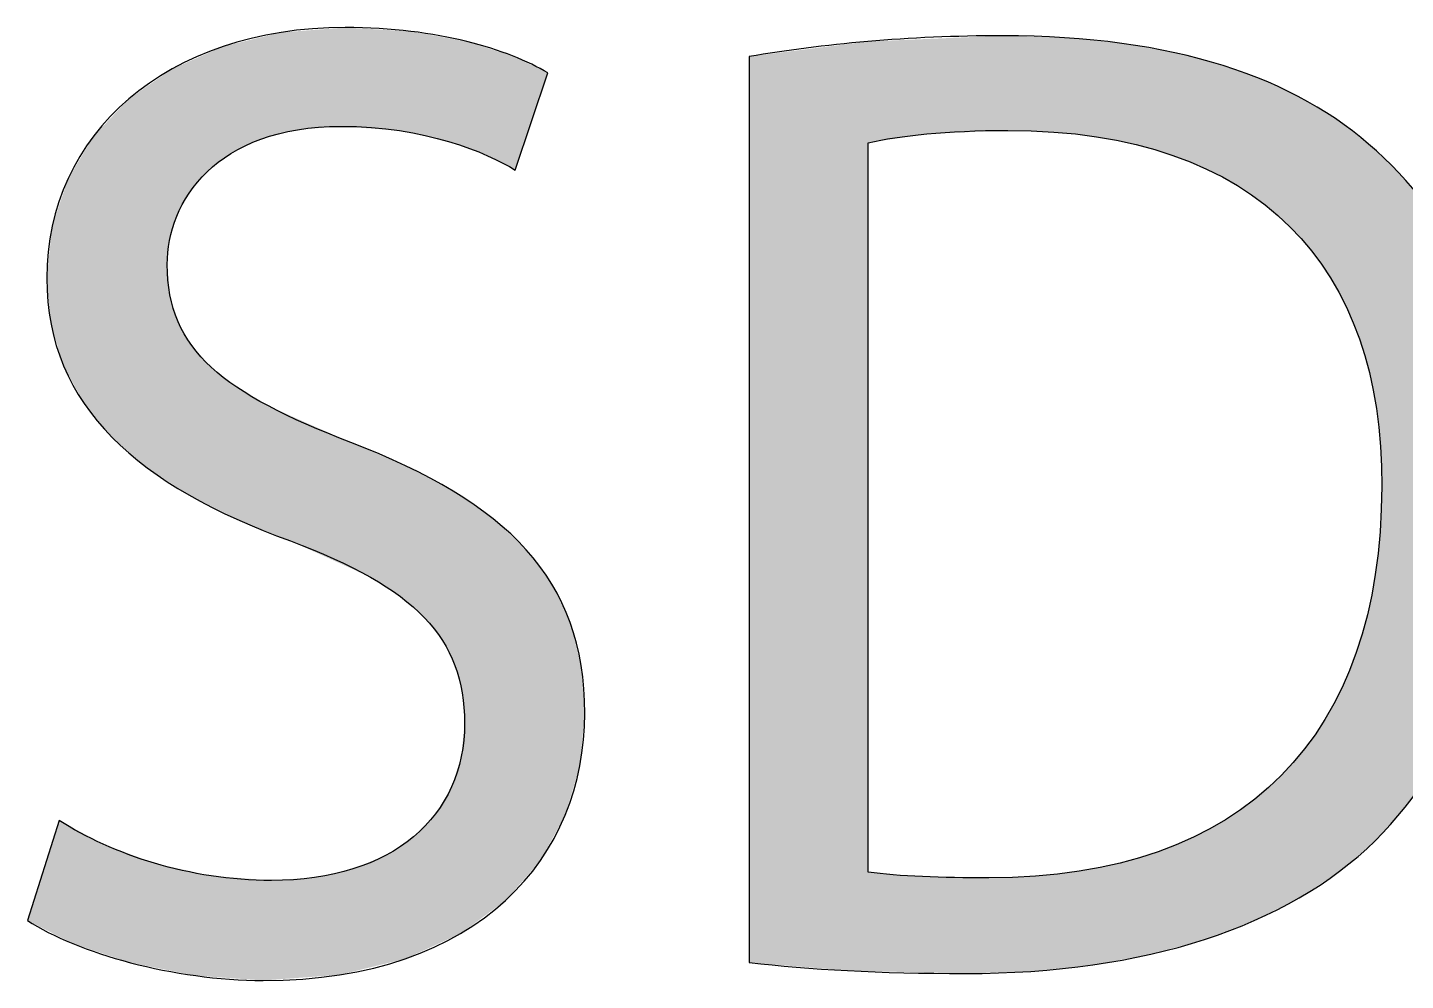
# Model space of a CAD drawing. Extents: x 0 to 360, y -268 to 0.
# Drawn here: x 248.576 to 251.593, y -215.255 to -213.168 of the extents above; entities that cross this region are included whole.
import ezdxf

# ---------------------------------------------------------------- set-up
doc = ezdxf.new("R2010")
doc.units = 0
doc.layers.add('LAYER_1', color=7, linetype='CONTINUOUS')

# ---------------------------------------------------------------- blocks, each defined once
blk = doc.blocks.new('*U419')
at = {"layer": 'LAYER_1', "color": 250}
for points in [[(249.1031, -213.4081), (249.0918, -213.1882), (249.1031, -213.1854)], [(249.1097, -213.4064), (249.1031, -213.1854), (249.1097, -213.1838)], [(249.1308, -213.401), (249.1097, -213.1838), (249.1308, -213.1787)], [(249.1517, -213.3957), (249.1308, -213.1787), (249.1517, -213.1771)], [(249.1671, -213.3917), (249.1517, -213.1771), (249.1671, -213.176)], [(249.2044, -213.3889), (249.1671, -213.176), (249.2044, -213.1731)], [(249.2589, -213.3847), (249.2044, -213.1731), (249.2589, -213.169)], [(249.2626, -213.3844), (249.2589, -213.169), (249.2626, -213.1687)], [(249.2716, -213.3851), (249.2626, -213.1687), (249.2716, -213.168)], [(249.2626, -213.3844), (249.2626, -213.1687), (249.2716, -213.3851)], [(249.2716, -213.3851), (249.2716, -213.168), (249.2833, -213.3859)], [(249.2833, -213.3859), (249.2833, -213.1687), (249.2883, -213.3863)], [(249.2883, -213.3863), (249.2883, -213.169), (249.3264, -213.3891)], [(249.3264, -213.3891), (249.3264, -213.1712), (249.3607, -213.3916)], [(249.3607, -213.3916), (249.3607, -213.1732), (249.3903, -213.3938)], [(249.3903, -213.3938), (249.3903, -213.1749), (249.3922, -213.3942)], [(249.3922, -213.3942), (249.3922, -213.1751), (249.403, -213.3966)], [(249.403, -213.3966), (249.403, -213.1757), (249.4035, -213.3967)], [(249.4035, -213.3967), (249.4035, -213.1757), (249.4148, -213.3992)], [(249.4148, -213.3992), (249.4148, -213.1764), (249.4212, -213.4006)], [(249.4212, -213.4006), (249.4212, -213.1775), (249.4446, -213.4058)], [(249.4446, -213.4058), (249.4446, -213.1818), (249.4692, -213.4112)], [(249.4692, -213.4112), (249.4692, -213.1862), (249.4841, -213.4145)], [(249.0038, -213.457), (248.9781, -213.2209), (249.0038, -213.2096)], [(249.021, -213.4438), (249.0038, -213.2096), (249.021, -213.2054)], [(249.0339, -213.4376), (249.021, -213.2054), (249.0339, -213.2022)], [(249.034, -213.4375), (249.0339, -213.2022), (249.034, -213.2022)], [(249.0868, -213.4123), (249.034, -213.2022), (249.0868, -213.1894)], [(249.0918, -213.411), (249.0868, -213.1894), (249.0918, -213.1882)], [(249.4841, -213.4145), (249.4841, -213.1889), (249.4979, -213.4176)], [(249.4979, -213.4176), (249.4979, -213.1914), (249.5041, -213.4198)], [(249.5041, -213.4198), (249.5041, -213.1925), (249.5076, -213.4211)], [(249.5076, -213.4211), (249.5076, -213.1931), (249.5116, -213.4226)], [(249.5116, -213.4226), (249.5116, -213.1939), (249.5241, -213.4271)], [(249.5241, -213.4271), (249.5241, -213.1961), (249.5255, -213.4276)], [(249.5255, -213.4276), (249.5255, -213.1964), (249.5276, -213.4284)], [(249.5276, -213.4284), (249.5276, -213.1968), (249.5327, -213.4303)], [(249.5327, -213.4303), (249.5327, -213.1977), (249.5374, -213.432)], [(249.5374, -213.432), (249.5374, -213.1985), (249.5831, -213.4486)], [(249.5831, -213.4486), (249.5831, -213.2129), (249.5957, -213.4552)], [(248.929, -213.5315), (248.9052, -213.253), (248.929, -213.2425)], [(248.9295, -213.5306), (248.929, -213.2425), (248.9295, -213.2423)], [(248.9353, -213.5237), (248.9295, -213.2423), (248.9353, -213.2397)], [(248.9441, -213.5133), (248.9353, -213.2397), (248.9441, -213.2359)], [(248.9688, -213.484), (248.9441, -213.2359), (248.9688, -213.225)], [(248.9776, -213.4771), (248.9688, -213.225), (248.9776, -213.2211)], [(248.9781, -213.4768), (248.9776, -213.2211), (248.9781, -213.2209)], [(249.5957, -213.4552), (249.5957, -213.2169), (249.6227, -213.4692)], [(249.6227, -213.4692), (249.6227, -213.2254), (249.6381, -213.4772)], [(249.6381, -213.4772), (249.6381, -213.2302), (249.6437, -213.4802)], [(248.8816, -214.1607), (248.8536, -213.2855), (248.8816, -213.2661)], [(248.8867, -213.6343), (248.8816, -213.2661), (248.8867, -213.2625)], [(248.8875, -213.6317), (248.8867, -213.2625), (248.8875, -213.262)], [(248.8921, -213.616), (248.8875, -213.262), (248.8921, -213.2588)], [(248.9024, -213.5815), (248.8921, -213.2588), (248.9024, -213.2542)], [(248.9052, -213.5761), (248.9024, -213.2542), (248.9052, -213.253)], [(248.8377, -214.1321), (248.8012, -213.3219), (248.8377, -213.2965)], [(248.8536, -214.1425), (248.8377, -213.2965), (248.8536, -213.2855)], [(248.8377, -214.1321), (248.8377, -213.2965), (248.8536, -214.1425)], [(248.8536, -214.1425), (248.8536, -213.2855), (248.8816, -214.1607)], [(248.7974, -214.0971), (248.761, -213.363), (248.7974, -213.3245)], [(248.8012, -214.1004), (248.7974, -213.3245), (248.8012, -213.3219)], [(248.7974, -214.0971), (248.7974, -213.3245), (248.8012, -214.1004)], [(248.8012, -214.1004), (248.8012, -213.3219), (248.8377, -214.1321)], [(248.761, -214.0656), (248.7414, -213.3836), (248.761, -213.363)], [(248.761, -214.0656), (248.761, -213.363), (248.7974, -214.0971)], [(248.7414, -214.0419), (248.7211, -213.4051), (248.7414, -213.3836)], [(248.7414, -214.0419), (248.7414, -213.3836), (248.761, -214.0656)], [(248.7211, -214.0173), (248.6997, -213.4405), (248.7211, -213.4051)], [(248.7211, -214.0173), (248.7211, -213.4051), (248.7414, -214.0419)], [(248.6997, -213.9915), (248.6745, -213.4822), (248.6997, -213.4405)], [(248.6997, -213.9915), (248.6997, -213.4405), (248.7211, -214.0173)], [(248.6745, -213.9454), (248.6647, -213.4985), (248.6745, -213.4822)], [(248.6745, -213.9454), (248.6745, -213.4822), (248.6997, -213.9915)], [(248.6647, -213.9273), (248.6548, -213.5282), (248.6647, -213.4985)], [(248.6647, -213.9273), (248.6647, -213.4985), (248.6745, -213.9454)], [(248.6548, -213.9091), (248.6446, -213.5586), (248.6548, -213.5282)], [(248.6548, -213.9091), (248.6548, -213.5282), (248.6647, -213.9273)], [(248.6446, -213.8756), (248.6297, -213.6032), (248.6446, -213.5586)], [(248.6446, -213.8756), (248.6446, -213.5586), (248.6548, -213.9091)], [(248.6297, -213.8264), (248.6271, -213.6277), (248.6297, -213.6032)], [(248.6297, -213.8264), (248.6297, -213.6032), (248.6446, -213.8756)], [(248.6271, -213.8179), (248.6177, -213.7172), (248.6271, -213.6277)], [(248.6271, -213.8179), (248.6271, -213.6277), (248.6297, -213.8264)], [(248.8816, -214.1607), (248.8816, -213.6869), (248.8867, -214.164)], [(248.8867, -214.164), (248.8867, -213.7446), (248.8875, -214.1645)], [(248.8875, -214.1645), (248.8875, -213.7534), (248.8921, -214.1676)], [(248.8921, -214.1676), (248.8921, -213.7688), (248.9024, -214.1743)], [(248.9024, -214.1743), (248.9024, -213.8028), (248.9052, -214.1761)], [(248.9052, -214.1761), (248.9052, -213.8122), (248.929, -214.1917)], [(248.929, -214.1917), (248.929, -213.8538), (248.9295, -214.1919)], [(248.9295, -214.1919), (248.9295, -213.8546), (248.9353, -214.1949)], [(248.9353, -214.1949), (248.9353, -213.8647), (248.9441, -214.1993)], [(248.9441, -214.1993), (248.9441, -213.8744), (248.9688, -214.2118)], [(248.9688, -214.2118), (248.9688, -213.9018), (248.9776, -214.2163)], [(248.9776, -214.2163), (248.9776, -213.9116), (248.9781, -214.2166)], [(248.9781, -214.2166), (248.9781, -213.9121), (249.0038, -214.2296)], [(249.0038, -214.2296), (249.0038, -213.9321), (249.021, -214.2383)], [(249.021, -214.2383), (249.021, -213.9456), (249.0339, -214.2449)], [(249.0339, -214.2449), (249.0339, -213.9557), (249.034, -214.2449)], [(249.034, -214.2449), (249.034, -213.9558), (249.0868, -214.2663)], [(249.0868, -214.2663), (249.0868, -213.9872), (249.0918, -214.2683)], [(249.0918, -214.2683), (249.0918, -213.9901), (249.1031, -214.2729)], [(249.1031, -214.2729), (249.1031, -213.9968), (249.1097, -214.2755)], [(249.1097, -214.2755), (249.1097, -213.9997), (249.1308, -214.284)], [(249.1308, -214.284), (249.1308, -214.0091), (249.1517, -214.2925)], [(249.1517, -214.2925), (249.1517, -214.0184), (249.1671, -214.2995)], [(249.1671, -214.2995), (249.1671, -214.0253), (249.2044, -214.3164)], [(249.2044, -214.3164), (249.2044, -214.0418), (249.2589, -214.3411)], [(249.2589, -214.3411), (249.2589, -214.066), (249.2626, -214.3428)], [(249.2626, -214.3428), (249.2626, -214.0677), (249.2716, -214.3469)], [(249.2716, -214.3469), (249.2716, -214.0717), (249.2833, -214.3522)], [(249.2833, -214.3522), (249.2833, -214.0769), (249.2883, -214.3544)], [(249.2883, -214.3544), (249.2883, -214.079), (249.3264, -214.3717)], [(249.3264, -214.3717), (249.3264, -214.0952), (249.3607, -214.3941)], [(249.3607, -214.3941), (249.3607, -214.1098), (249.3903, -214.4133)], [(249.3903, -214.4133), (249.3903, -214.1224), (249.3922, -214.4145)], [(249.3922, -214.4145), (249.3922, -214.1232), (249.403, -214.424)], [(249.403, -214.424), (249.403, -214.1278), (249.4035, -214.4244)], [(249.4035, -214.4244), (249.4035, -214.128), (249.4148, -214.4343)], [(249.4148, -214.4343), (249.4148, -214.134), (249.4212, -214.44)], [(249.4212, -214.44), (249.4212, -214.1374), (249.4446, -214.4605)], [(249.4446, -214.4605), (249.4446, -214.1498), (249.4692, -214.4915)], [(249.4692, -214.4915), (249.4692, -214.163), (249.4841, -214.5104)], [(249.4841, -214.5104), (249.4841, -214.1709), (249.4979, -214.5377)], [(249.4979, -214.5377), (249.4979, -214.1782), (249.5041, -214.5502)], [(249.5041, -214.5502), (249.5041, -214.1816), (249.5076, -214.5571)], [(249.5076, -214.5571), (249.5076, -214.1834), (249.5116, -214.565)], [(249.5116, -214.565), (249.5116, -214.1862), (249.5241, -214.6121)], [(249.5241, -214.6121), (249.5241, -214.1948), (249.5255, -214.6173)], [(249.5255, -214.6173), (249.5255, -214.1958), (249.5276, -214.6251)], [(249.5276, -214.6251), (249.5276, -214.1972), (249.5327, -214.6915)], [(249.5327, -215.1459), (249.5276, -214.7439), (249.5327, -214.6915)], [(249.5276, -215.1497), (249.5255, -214.7648), (249.5276, -214.7439)], [(249.5241, -215.1523), (249.5116, -214.8082), (249.5241, -214.7692)], [(249.5255, -215.1513), (249.5241, -214.7692), (249.5255, -214.7648)], [(249.5116, -215.158), (249.5076, -214.8206), (249.5116, -214.8082)], [(249.4979, -215.1643), (249.4841, -214.865), (249.4979, -214.8419)], [(249.5041, -215.1614), (249.4979, -214.8419), (249.5041, -214.8313)], [(249.5076, -215.1598), (249.5041, -214.8313), (249.5076, -214.8206)], [(249.4841, -215.1705), (249.4692, -214.8901), (249.4841, -214.865)], [(248.6446, -215.1589), (248.6297, -214.9517), (248.6446, -214.9044)], [(248.6446, -215.1589), (248.6446, -214.9044), (248.6548, -215.1641)], [(249.4692, -215.1773), (249.4446, -214.9158), (249.4692, -214.8901)], [(248.6548, -215.1641), (248.6548, -214.9098), (248.6647, -215.1692)], [(248.6647, -215.1692), (248.6647, -214.9152), (248.6745, -215.1743)], [(248.6745, -215.1743), (248.6745, -214.9205), (248.6997, -215.1826)], [(248.6997, -215.1826), (248.6997, -214.9341), (248.7211, -215.1897)], [(249.4446, -215.1886), (249.4212, -214.9402), (249.4446, -214.9158)], [(248.6271, -215.1499), (248.6177, -214.9898), (248.6271, -214.9599)], [(248.6297, -215.1512), (248.6271, -214.9599), (248.6297, -214.9517)], [(248.6271, -215.1499), (248.6271, -214.9599), (248.6297, -215.1512)], [(248.6297, -215.1512), (248.6297, -214.9517), (248.6446, -215.1589)], [(248.7211, -215.1897), (248.7211, -214.9456), (248.7414, -215.1964)], [(248.7414, -215.1964), (248.7414, -214.9566), (248.761, -215.2028)], [(248.761, -215.2028), (248.761, -214.9639), (248.7974, -215.2149)], [(249.3903, -215.2107), (249.3607, -214.9807), (249.3903, -214.9609)], [(249.3922, -215.2102), (249.3903, -214.9609), (249.3922, -214.9597)], [(249.403, -215.2076), (249.3922, -214.9597), (249.403, -214.9524)], [(249.4035, -215.2073), (249.403, -214.9524), (249.4035, -214.9521)], [(249.4148, -215.2022), (249.4035, -214.9521), (249.4148, -214.9445)], [(249.4212, -215.1992), (249.4148, -214.9445), (249.4212, -214.9402)], [(248.6177, -215.1451), (248.5757, -215.1235), (248.6177, -214.9898)], [(248.6177, -215.1451), (248.6177, -214.9898), (248.6271, -215.1499)], [(248.7974, -215.2149), (248.7974, -214.9774), (248.8012, -215.2161)], [(248.8012, -215.2161), (248.8012, -214.9788), (248.8377, -215.2234)], [(248.8377, -215.2234), (248.8377, -214.9924), (248.8536, -215.2266)], [(249.3264, -215.2263), (249.2883, -215.0108), (249.3264, -214.995)], [(249.3607, -215.2179), (249.3264, -214.995), (249.3607, -214.9807)], [(248.8536, -215.2266), (248.8536, -214.9983), (248.8816, -215.2322)], [(248.8816, -215.2322), (248.8816, -215.0046), (248.8867, -215.2332)], [(248.8867, -215.2332), (248.8867, -215.0057), (248.8875, -215.2333)], [(248.8875, -215.2333), (248.8875, -215.0059), (248.8921, -215.2342)], [(248.8921, -215.2342), (248.8921, -215.0069), (248.9024, -215.2363)], [(248.9024, -215.2363), (248.9024, -215.0092), (248.9052, -215.2369)], [(248.9052, -215.2369), (248.9052, -215.0098), (248.929, -215.2416)], [(248.929, -215.2416), (248.929, -215.0151), (248.9295, -215.2417)], [(248.9295, -215.2417), (248.9295, -215.0152), (248.9353, -215.2428)], [(248.9353, -215.2428), (248.9353, -215.0165), (248.9441, -215.2446)], [(248.9441, -215.2446), (248.9441, -215.0185), (248.9688, -215.2463)], [(248.9688, -215.2463), (248.9688, -215.024), (248.9776, -215.247)], [(248.9776, -215.247), (248.9776, -215.026), (248.9781, -215.247)], [(248.9781, -215.247), (248.9781, -215.026), (249.0038, -215.2488)], [(249.2589, -215.2427), (249.2044, -215.0295), (249.2589, -215.0174)], [(249.2626, -215.2418), (249.2589, -215.0174), (249.2626, -215.0165)], [(249.2716, -215.2396), (249.2626, -215.0165), (249.2716, -215.0145)], [(249.2833, -215.2368), (249.2716, -215.0145), (249.2833, -215.0119)], [(249.2883, -215.2356), (249.2833, -215.0119), (249.2883, -215.0108)], [(249.0038, -215.2488), (249.0038, -215.0279), (249.021, -215.2501)], [(249.021, -215.2501), (249.021, -215.0293), (249.0339, -215.251)], [(249.0339, -215.251), (249.0339, -215.0302), (249.034, -215.251)], [(249.034, -215.251), (249.034, -215.0302), (249.0868, -215.2547)], [(249.0868, -215.2547), (249.0868, -215.0342), (249.0918, -215.2551)], [(249.1308, -215.2522), (249.1097, -215.036), (249.1308, -215.0345)], [(249.1517, -215.2507), (249.1308, -215.0345), (249.1517, -215.0331)], [(249.1671, -215.2495), (249.1517, -215.0331), (249.1671, -215.0321)], [(249.2044, -215.2468), (249.1671, -215.0321), (249.2044, -215.0295)]]:
    blk.add_solid(points, dxfattribs=at)
at = {"layer": 'LAYER_1', "color": 250, "extrusion": (0, 0, -1)}
for points in [[(-249.1031, -213.4081), (-249.1031, -213.1854), (-249.1097, -213.4064)], [(-249.1097, -213.4064), (-249.1097, -213.1838), (-249.1308, -213.401)], [(-249.1308, -213.401), (-249.1308, -213.1787), (-249.1517, -213.3957)], [(-249.1517, -213.3957), (-249.1517, -213.1771), (-249.1671, -213.3917)], [(-249.1671, -213.3917), (-249.1671, -213.176), (-249.2044, -213.3889)], [(-249.2044, -213.3889), (-249.2044, -213.1731), (-249.2589, -213.3847)], [(-249.2589, -213.3847), (-249.2589, -213.169), (-249.2626, -213.3844)], [(-249.2833, -213.3859), (-249.2716, -213.168), (-249.2833, -213.1687)], [(-249.2883, -213.3863), (-249.2833, -213.1687), (-249.2883, -213.169)], [(-249.3264, -213.3891), (-249.2883, -213.169), (-249.3264, -213.1712)], [(-249.3607, -213.3916), (-249.3264, -213.1712), (-249.3607, -213.1732)], [(-249.3903, -213.3938), (-249.3607, -213.1732), (-249.3903, -213.1749)], [(-249.3922, -213.3942), (-249.3903, -213.1749), (-249.3922, -213.1751)], [(-249.403, -213.3966), (-249.3922, -213.1751), (-249.403, -213.1757)], [(-249.4035, -213.3967), (-249.403, -213.1757), (-249.4035, -213.1757)], [(-249.4148, -213.3992), (-249.4035, -213.1757), (-249.4148, -213.1764)], [(-249.4212, -213.4006), (-249.4148, -213.1764), (-249.4212, -213.1775)], [(-249.4446, -213.4058), (-249.4212, -213.1775), (-249.4446, -213.1818)], [(-249.4692, -213.4112), (-249.4446, -213.1818), (-249.4692, -213.1862)], [(-249.4841, -213.4145), (-249.4692, -213.1862), (-249.4841, -213.1889)], [(-249.0038, -213.457), (-249.0038, -213.2096), (-249.021, -213.4438)], [(-249.021, -213.4438), (-249.021, -213.2054), (-249.0339, -213.4376)], [(-249.0339, -213.4376), (-249.0339, -213.2022), (-249.034, -213.4375)], [(-249.034, -213.4375), (-249.034, -213.2022), (-249.0868, -213.4123)], [(-249.0868, -213.4123), (-249.0868, -213.1894), (-249.0918, -213.411)], [(-249.0918, -213.411), (-249.0918, -213.1882), (-249.1031, -213.4081)], [(-249.4979, -213.4176), (-249.4841, -213.1889), (-249.4979, -213.1914)], [(-249.5041, -213.4198), (-249.4979, -213.1914), (-249.5041, -213.1925)], [(-249.5076, -213.4211), (-249.5041, -213.1925), (-249.5076, -213.1931)], [(-249.5116, -213.4226), (-249.5076, -213.1931), (-249.5116, -213.1939)], [(-249.5241, -213.4271), (-249.5116, -213.1939), (-249.5241, -213.1961)], [(-249.5255, -213.4276), (-249.5241, -213.1961), (-249.5255, -213.1964)], [(-249.5276, -213.4284), (-249.5255, -213.1964), (-249.5276, -213.1968)], [(-249.5327, -213.4303), (-249.5276, -213.1968), (-249.5327, -213.1977)], [(-249.5374, -213.432), (-249.5327, -213.1977), (-249.5374, -213.1985)], [(-249.5831, -213.4486), (-249.5374, -213.1985), (-249.5831, -213.2129)], [(-249.5957, -213.4552), (-249.5831, -213.2129), (-249.5957, -213.2169)], [(-248.929, -213.5315), (-248.929, -213.2425), (-248.9295, -213.5306)], [(-248.9295, -213.5306), (-248.9295, -213.2423), (-248.9353, -213.5237)], [(-248.9353, -213.5237), (-248.9353, -213.2397), (-248.9441, -213.5133)], [(-248.9441, -213.5133), (-248.9441, -213.2359), (-248.9688, -213.484)], [(-248.9688, -213.484), (-248.9688, -213.225), (-248.9776, -213.4771)], [(-248.9776, -213.4771), (-248.9776, -213.2211), (-248.9781, -213.4768)], [(-248.9781, -213.4768), (-248.9781, -213.2209), (-249.0038, -213.457)], [(-249.6227, -213.4692), (-249.5957, -213.2169), (-249.6227, -213.2254)], [(-249.6381, -213.4772), (-249.6227, -213.2254), (-249.6381, -213.2302)], [(-249.6437, -213.4802), (-249.6381, -213.2302), (-249.6437, -213.2329)], [(-249.6437, -213.4802), (-249.6437, -213.2329), (-249.6678, -213.4085)], [(-249.6678, -213.4085), (-249.6437, -213.2329), (-249.6678, -213.2445)], [(-249.6678, -213.4085), (-249.6678, -213.2445), (-249.6989, -213.3162)], [(-249.6989, -213.3162), (-249.6678, -213.2445), (-249.6989, -213.2594)], [(-248.8816, -213.6869), (-248.8816, -213.2661), (-248.8867, -213.6343)], [(-248.8867, -213.6343), (-248.8867, -213.2625), (-248.8875, -213.6317)], [(-248.8875, -213.6317), (-248.8875, -213.262), (-248.8921, -213.616)], [(-248.8921, -213.616), (-248.8921, -213.2588), (-248.9024, -213.5815)], [(-248.9024, -213.5815), (-248.9024, -213.2542), (-248.9052, -213.5761)], [(-248.9052, -213.5761), (-248.9052, -213.253), (-248.929, -213.5315)], [(-249.6989, -213.3162), (-249.6989, -213.2594), (-249.7153, -213.2673)], [(-248.8867, -214.164), (-248.8816, -213.6869), (-248.8867, -213.7446)], [(-248.8875, -214.1645), (-248.8867, -213.7446), (-248.8875, -213.7534)], [(-248.8921, -214.1676), (-248.8875, -213.7534), (-248.8921, -213.7688)], [(-248.9024, -214.1743), (-248.8921, -213.7688), (-248.9024, -213.8028)], [(-248.9052, -214.1761), (-248.9024, -213.8028), (-248.9052, -213.8122)], [(-248.929, -214.1917), (-248.9052, -213.8122), (-248.929, -213.8538)], [(-248.9295, -214.1919), (-248.929, -213.8538), (-248.9295, -213.8546)], [(-248.9353, -214.1949), (-248.9295, -213.8546), (-248.9353, -213.8647)], [(-248.9441, -214.1993), (-248.9353, -213.8647), (-248.9441, -213.8744)], [(-248.9688, -214.2118), (-248.9441, -213.8744), (-248.9688, -213.9018)], [(-248.9776, -214.2163), (-248.9688, -213.9018), (-248.9776, -213.9116)], [(-248.9781, -214.2166), (-248.9776, -213.9116), (-248.9781, -213.9121)], [(-249.0038, -214.2296), (-248.9781, -213.9121), (-249.0038, -213.9321)], [(-249.021, -214.2383), (-249.0038, -213.9321), (-249.021, -213.9456)], [(-249.0339, -214.2449), (-249.021, -213.9456), (-249.0339, -213.9557)], [(-249.034, -214.2449), (-249.0339, -213.9557), (-249.034, -213.9558)], [(-249.0868, -214.2663), (-249.034, -213.9558), (-249.0868, -213.9872)], [(-249.0918, -214.2683), (-249.0868, -213.9872), (-249.0918, -213.9901)], [(-249.1031, -214.2729), (-249.0918, -213.9901), (-249.1031, -213.9968)], [(-249.1097, -214.2755), (-249.1031, -213.9968), (-249.1097, -213.9997)], [(-249.1308, -214.284), (-249.1097, -213.9997), (-249.1308, -214.0091)], [(-249.1517, -214.2925), (-249.1308, -214.0091), (-249.1517, -214.0184)], [(-249.1671, -214.2995), (-249.1517, -214.0184), (-249.1671, -214.0253)], [(-249.2044, -214.3164), (-249.1671, -214.0253), (-249.2044, -214.0418)], [(-249.2589, -214.3411), (-249.2044, -214.0418), (-249.2589, -214.066)], [(-249.2626, -214.3428), (-249.2589, -214.066), (-249.2626, -214.0677)], [(-249.2716, -214.3469), (-249.2626, -214.0677), (-249.2716, -214.0717)], [(-249.2833, -214.3522), (-249.2716, -214.0717), (-249.2833, -214.0769)], [(-249.2883, -214.3544), (-249.2833, -214.0769), (-249.2883, -214.079)], [(-249.3264, -214.3717), (-249.2883, -214.079), (-249.3264, -214.0952)], [(-249.3607, -214.3941), (-249.3264, -214.0952), (-249.3607, -214.1098)], [(-249.3903, -214.4133), (-249.3607, -214.1098), (-249.3903, -214.1224)], [(-249.3922, -214.4145), (-249.3903, -214.1224), (-249.3922, -214.1232)], [(-249.403, -214.424), (-249.3922, -214.1232), (-249.403, -214.1278)], [(-249.4035, -214.4244), (-249.403, -214.1278), (-249.4035, -214.128)], [(-249.4148, -214.4343), (-249.4035, -214.128), (-249.4148, -214.134)], [(-249.4212, -214.44), (-249.4148, -214.134), (-249.4212, -214.1374)], [(-249.4446, -214.4605), (-249.4212, -214.1374), (-249.4446, -214.1498)], [(-249.4692, -214.4915), (-249.4446, -214.1498), (-249.4692, -214.163)], [(-249.4841, -214.5104), (-249.4692, -214.163), (-249.4841, -214.1709)], [(-249.4979, -214.5377), (-249.4841, -214.1709), (-249.4979, -214.1782)], [(-249.5041, -214.5502), (-249.4979, -214.1782), (-249.5041, -214.1816)], [(-249.5076, -214.5571), (-249.5041, -214.1816), (-249.5076, -214.1834)], [(-249.5116, -214.565), (-249.5076, -214.1834), (-249.5116, -214.1862)], [(-249.5241, -214.6121), (-249.5116, -214.1862), (-249.5241, -214.1948)], [(-249.5255, -214.6173), (-249.5241, -214.1948), (-249.5255, -214.1958)], [(-249.5276, -214.6251), (-249.5255, -214.1958), (-249.5276, -214.1972)], [(-249.5327, -214.6915), (-249.5276, -214.1972), (-249.5327, -214.2008)], [(-249.5327, -215.1459), (-249.5327, -214.2008), (-249.5374, -215.1425)], [(-249.5374, -215.1425), (-249.5327, -214.2008), (-249.5374, -214.204)], [(-249.5374, -215.1425), (-249.5374, -214.204), (-249.5831, -215.1088)], [(-249.5831, -215.1088), (-249.5374, -214.204), (-249.5831, -214.2356)], [(-249.5831, -215.1088), (-249.5831, -214.2356), (-249.5957, -215.0995)], [(-249.5957, -215.0995), (-249.5831, -214.2356), (-249.5957, -214.2443)], [(-249.5957, -215.0995), (-249.5957, -214.2443), (-249.6227, -215.0796)], [(-249.6227, -215.0796), (-249.5957, -214.2443), (-249.6227, -214.2695)], [(-249.6227, -215.0796), (-249.6227, -214.2695), (-249.6381, -215.062)], [(-249.6381, -215.062), (-249.6227, -214.2695), (-249.6381, -214.2839)], [(-249.6381, -215.062), (-249.6381, -214.2839), (-249.6437, -215.0556)], [(-249.6437, -215.0556), (-249.6381, -214.2839), (-249.6437, -214.2892)], [(-249.6437, -215.0556), (-249.6437, -214.2892), (-249.6678, -215.0279)], [(-249.6678, -215.0279), (-249.6437, -214.2892), (-249.6678, -214.3117)], [(-249.6678, -215.0279), (-249.6678, -214.3117), (-249.6989, -214.9924)], [(-249.6989, -214.9924), (-249.6678, -214.3117), (-249.6989, -214.3534)], [(-249.6989, -214.9924), (-249.6989, -214.3534), (-249.7153, -214.9622)], [(-249.7153, -214.9622), (-249.6989, -214.3534), (-249.7153, -214.3755)], [(-249.7153, -214.9622), (-249.7153, -214.3755), (-249.7239, -214.9465)], [(-249.7239, -214.9465), (-249.7153, -214.3755), (-249.7239, -214.3869)], [(-249.7239, -214.9465), (-249.7239, -214.3869), (-249.753, -214.8932)], [(-249.753, -214.8932), (-249.7239, -214.3869), (-249.753, -214.448)], [(-249.753, -214.8932), (-249.753, -214.448), (-249.7639, -214.8565)], [(-249.7639, -214.8565), (-249.753, -214.448), (-249.7639, -214.4709)], [(-249.7639, -214.8565), (-249.7639, -214.4709), (-249.7852, -214.7849)], [(-249.7852, -214.7849), (-249.7639, -214.4709), (-249.7852, -214.5544)], [(-249.7852, -214.7849), (-249.7852, -214.5544), (-249.7879, -214.756)], [(-249.7879, -214.756), (-249.7852, -214.5544), (-249.7879, -214.5649)], [(-249.7879, -214.756), (-249.7879, -214.5649), (-249.7959, -214.6701)], [(-249.5276, -215.1497), (-249.5276, -214.7439), (-249.5327, -215.1459)], [(-249.5241, -215.1523), (-249.5241, -214.7692), (-249.5255, -215.1513)], [(-249.5255, -215.1513), (-249.5255, -214.7648), (-249.5276, -215.1497)], [(-249.5116, -215.158), (-249.5116, -214.8082), (-249.5241, -215.1523)], [(-249.4979, -215.1643), (-249.4979, -214.8419), (-249.5041, -215.1614)], [(-249.5041, -215.1614), (-249.5041, -214.8313), (-249.5076, -215.1598)], [(-249.5076, -215.1598), (-249.5076, -214.8206), (-249.5116, -215.158)], [(-249.4841, -215.1705), (-249.4841, -214.865), (-249.4979, -215.1643)], [(-248.6548, -215.1641), (-248.6446, -214.9044), (-248.6548, -214.9098)], [(-249.4692, -215.1773), (-249.4692, -214.8901), (-249.4841, -215.1705)], [(-248.6647, -215.1692), (-248.6548, -214.9098), (-248.6647, -214.9152)], [(-248.6745, -215.1743), (-248.6647, -214.9152), (-248.6745, -214.9205)], [(-248.6997, -215.1826), (-248.6745, -214.9205), (-248.6997, -214.9341)], [(-248.7211, -215.1897), (-248.6997, -214.9341), (-248.7211, -214.9456)], [(-249.4446, -215.1886), (-249.4446, -214.9158), (-249.4692, -215.1773)], [(-248.7414, -215.1964), (-248.7211, -214.9456), (-248.7414, -214.9566)], [(-248.761, -215.2028), (-248.7414, -214.9566), (-248.761, -214.9639)], [(-248.7974, -215.2149), (-248.761, -214.9639), (-248.7974, -214.9774)], [(-249.3903, -215.2107), (-249.3903, -214.9609), (-249.3922, -215.2102)], [(-249.3922, -215.2102), (-249.3922, -214.9597), (-249.403, -215.2076)], [(-249.403, -215.2076), (-249.403, -214.9524), (-249.4035, -215.2073)], [(-249.4035, -215.2073), (-249.4035, -214.9521), (-249.4148, -215.2022)], [(-249.4148, -215.2022), (-249.4148, -214.9445), (-249.4212, -215.1992)], [(-249.4212, -215.1992), (-249.4212, -214.9402), (-249.4446, -215.1886)], [(-248.8012, -215.2161), (-248.7974, -214.9774), (-248.8012, -214.9788)], [(-248.8377, -215.2234), (-248.8012, -214.9788), (-248.8377, -214.9924)], [(-248.8536, -215.2266), (-248.8377, -214.9924), (-248.8536, -214.9983)], [(-249.3264, -215.2263), (-249.3264, -214.995), (-249.3607, -215.2179)], [(-249.3607, -215.2179), (-249.3607, -214.9807), (-249.3903, -215.2107)], [(-248.8816, -215.2322), (-248.8536, -214.9983), (-248.8816, -215.0046)], [(-248.8867, -215.2332), (-248.8816, -215.0046), (-248.8867, -215.0057)], [(-248.8875, -215.2333), (-248.8867, -215.0057), (-248.8875, -215.0059)], [(-248.8921, -215.2342), (-248.8875, -215.0059), (-248.8921, -215.0069)], [(-248.9024, -215.2363), (-248.8921, -215.0069), (-248.9024, -215.0092)], [(-248.9052, -215.2369), (-248.9024, -215.0092), (-248.9052, -215.0098)], [(-248.929, -215.2416), (-248.9052, -215.0098), (-248.929, -215.0151)], [(-248.9295, -215.2417), (-248.929, -215.0151), (-248.9295, -215.0152)], [(-248.9353, -215.2428), (-248.9295, -215.0152), (-248.9353, -215.0165)], [(-248.9441, -215.2446), (-248.9353, -215.0165), (-248.9441, -215.0185)], [(-248.9688, -215.2463), (-248.9441, -215.0185), (-248.9688, -215.024)], [(-248.9776, -215.247), (-248.9688, -215.024), (-248.9776, -215.026)], [(-248.9781, -215.247), (-248.9776, -215.026), (-248.9781, -215.026)], [(-249.0038, -215.2488), (-248.9781, -215.026), (-249.0038, -215.0279)], [(-249.2589, -215.2427), (-249.2589, -215.0174), (-249.2626, -215.2418)], [(-249.2626, -215.2418), (-249.2626, -215.0165), (-249.2716, -215.2396)], [(-249.2716, -215.2396), (-249.2716, -215.0145), (-249.2833, -215.2368)], [(-249.2833, -215.2368), (-249.2833, -215.0119), (-249.2883, -215.2356)], [(-249.2883, -215.2356), (-249.2883, -215.0108), (-249.3264, -215.2263)], [(-249.021, -215.2501), (-249.0038, -215.0279), (-249.021, -215.0293)], [(-249.0339, -215.251), (-249.021, -215.0293), (-249.0339, -215.0302)], [(-249.034, -215.251), (-249.0339, -215.0302), (-249.034, -215.0302)], [(-249.0868, -215.2547), (-249.034, -215.0302), (-249.0868, -215.0342)], [(-249.0918, -215.2551), (-249.0868, -215.0342), (-249.0918, -215.0346)], [(-249.0918, -215.2551), (-249.0918, -215.0346), (-249.1031, -215.2542)], [(-249.1031, -215.2542), (-249.0918, -215.0346), (-249.1031, -215.0355)], [(-249.1031, -215.2542), (-249.1031, -215.0355), (-249.1097, -215.2538)], [(-249.1097, -215.2538), (-249.1031, -215.0355), (-249.1097, -215.036)], [(-249.1097, -215.2538), (-249.1097, -215.036), (-249.1308, -215.2522)], [(-249.1308, -215.2522), (-249.1308, -215.0345), (-249.1517, -215.2507)], [(-249.1517, -215.2507), (-249.1517, -215.0331), (-249.1671, -215.2495)], [(-249.1671, -215.2495), (-249.1671, -215.0321), (-249.2044, -215.2468)], [(-249.2044, -215.2468), (-249.2044, -215.0295), (-249.2589, -215.2427)]]:
    blk.add_solid(points, dxfattribs=at)
blk = doc.blocks.new('*U420')
at = {"layer": 'LAYER_1', "color": 250}
for points in [[(250.711, -213.3939), (250.6807, -213.1873), (250.711, -213.186)], [(250.7227, -213.3933), (250.7227, -213.1863), (250.7731, -213.3951)], [(250.3715, -215.2335), (250.1563, -213.2314), (250.3715, -213.2042)], [(250.4156, -215.2346), (250.3715, -213.2042), (250.4156, -213.1986)], [(250.3715, -215.2335), (250.3715, -213.2042), (250.4156, -215.2346)], [(250.4156, -215.2346), (250.4156, -213.1986), (250.4168, -215.2347)], [(250.4168, -215.2347), (250.4156, -213.1986), (250.4168, -213.1986)], [(250.5353, -213.4026), (250.4168, -213.1986), (250.5353, -213.1935)], [(250.5452, -213.4011), (250.5353, -213.1935), (250.5452, -213.1931)], [(250.6297, -213.3974), (250.5452, -213.1931), (250.6297, -213.1894)], [(250.6807, -213.3952), (250.6297, -213.1894), (250.6807, -213.1873)], [(250.7731, -213.3951), (250.7731, -213.1879), (250.7827, -213.3955)], [(250.7827, -213.3955), (250.7827, -213.1882), (250.8229, -213.3969)], [(250.8229, -213.3969), (250.8229, -213.1894), (250.8465, -213.3995)], [(250.8465, -213.3995), (250.8465, -213.1901), (250.8787, -213.4031)], [(250.8787, -213.4031), (250.8787, -213.1933), (250.9085, -213.4064)], [(250.9085, -213.4064), (250.9085, -213.1963), (250.9165, -213.4073)], [(250.9165, -213.4073), (250.9165, -213.1971), (250.9683, -213.4175)], [(250.9683, -213.4175), (250.9683, -213.2022), (250.9721, -213.4182)], [(250.9721, -213.4182), (250.9721, -213.2026), (251.0035, -213.4244)], [(251.0035, -213.4244), (251.0035, -213.2081), (251.0354, -213.4338)], [(251.0354, -213.4338), (251.0354, -213.2138), (251.0517, -213.4386)], [(251.0517, -213.4386), (251.0517, -213.2166), (251.0839, -213.4481)], [(250.1563, -215.2158), (250.1563, -213.2314), (250.3715, -215.2335)], [(251.0839, -213.4481), (251.0839, -213.2223), (251.088, -213.4497)], [(251.088, -213.4497), (251.088, -213.2231), (251.1288, -213.4663)], [(251.1288, -213.4663), (251.1288, -213.2339), (251.1534, -213.4763)], [(251.1534, -213.4763), (251.1534, -213.2404), (251.1578, -213.4781)], [(251.1578, -213.4781), (251.1578, -213.2416), (251.1944, -213.4977)], [(251.1944, -213.4977), (251.1944, -213.2513), (251.1994, -213.5004)], [(251.1994, -213.5004), (251.1994, -213.2532), (251.2251, -213.5142)], [(251.2251, -213.5142), (251.2251, -213.2627), (251.262, -213.5397)], [(251.262, -213.5397), (251.262, -213.2763), (251.2636, -213.5408)], [(251.2636, -213.5408), (251.2636, -213.2769), (251.2859, -213.5563)], [(251.2859, -213.5563), (251.2859, -213.2851), (251.2915, -213.5613)], [(251.2915, -213.5613), (251.2915, -213.2872), (251.3213, -213.5875)], [(251.3213, -213.5875), (251.3213, -213.3018), (251.3402, -213.6042)], [(251.3402, -213.6042), (251.3402, -213.3111), (251.3607, -213.6271)], [(251.3607, -213.6271), (251.3607, -213.3211), (251.3724, -213.6402)], [(251.3724, -213.6402), (251.3724, -213.3269), (251.3796, -213.6483)], [(251.3796, -213.6483), (251.3796, -213.3304), (251.388, -213.6577)], [(251.388, -213.6577), (251.388, -213.3357), (251.4168, -213.6988)], [(251.4168, -213.6988), (251.4168, -213.3541), (251.4293, -213.7165)], [(251.4293, -213.7165), (251.4293, -213.362), (251.4491, -213.7531)], [(251.4491, -213.7531), (251.4491, -213.3746), (251.4546, -213.7632)], [(251.4546, -213.7632), (251.4546, -213.3781), (251.4589, -213.7711)], [(251.4589, -213.7711), (251.4589, -213.3808), (251.4641, -213.7806)], [(251.4641, -213.7806), (251.4641, -213.385), (251.4856, -213.8332)], [(251.4856, -213.8332), (251.4856, -213.4025), (251.4924, -213.8497)], [(251.4924, -213.8497), (251.4924, -213.408), (251.5099, -213.9088)], [(251.5099, -213.9088), (251.5099, -213.4222), (251.5143, -213.9237)], [(251.5143, -213.9237), (251.5143, -213.4258), (251.5268, -213.9874)], [(251.5268, -213.9874), (251.5268, -213.4359), (251.5273, -213.9899)], [(251.5273, -213.9899), (251.5273, -213.4363), (251.5295, -214.0014)], [(251.5295, -214.0014), (251.5295, -213.4381), (251.5297, -214.0023)], [(251.5297, -214.0023), (251.5297, -213.4383), (251.5377, -214.0766)], [(251.5377, -214.0766), (251.5377, -213.4464), (251.5387, -214.0853)], [(251.5387, -214.0853), (251.5387, -213.4473), (251.5412, -214.1726)], [(251.5412, -214.9329), (251.5387, -214.2454), (251.5412, -214.1726)], [(251.5377, -214.9369), (251.5297, -214.3444), (251.5377, -214.2722)], [(251.5387, -214.9358), (251.5377, -214.2722), (251.5387, -214.2454)], [(251.5295, -214.9461), (251.5273, -214.3662), (251.5295, -214.3459)], [(251.5297, -214.9459), (251.5295, -214.3459), (251.5297, -214.3444)], [(251.5268, -214.9492), (251.5143, -214.4321), (251.5268, -214.3687)], [(251.5273, -214.9486), (251.5268, -214.3687), (251.5273, -214.3662)], [(251.5143, -214.9599), (251.5099, -214.4544), (251.5143, -214.4321)], [(251.5099, -214.9637), (251.4924, -214.5139), (251.5099, -214.4544)], [(251.4924, -214.9787), (251.4856, -214.5369), (251.4924, -214.5139)], [(251.4856, -214.9845), (251.4641, -214.59), (251.4856, -214.5369)], [(251.4589, -215.0075), (251.4546, -214.6134), (251.4589, -214.6028)], [(251.4641, -215.003), (251.4589, -214.6028), (251.4641, -214.59)], [(251.4491, -215.0159), (251.4293, -214.6606), (251.4491, -214.6236)], [(251.4546, -215.0112), (251.4491, -214.6236), (251.4546, -214.6134)], [(251.4293, -215.029), (251.4168, -214.6839), (251.4293, -214.6606)], [(251.4168, -215.0372), (251.388, -214.7256), (251.4168, -214.6839)], [(251.388, -215.0562), (251.3796, -214.7377), (251.388, -214.7256)], [(251.3724, -215.0665), (251.3607, -214.7614), (251.3724, -214.7482)], [(251.3796, -215.0617), (251.3724, -214.7482), (251.3796, -214.7377)], [(251.3402, -215.0846), (251.3213, -214.8062), (251.3402, -214.7847)], [(251.3607, -215.0742), (251.3402, -214.7847), (251.3607, -214.7614)], [(251.3213, -215.0942), (251.2915, -214.8328), (251.3213, -214.8062)], [(251.2859, -215.112), (251.2636, -214.8578), (251.2859, -214.8378)], [(251.2915, -215.1092), (251.2859, -214.8378), (251.2915, -214.8328)], [(251.262, -215.1241), (251.2251, -214.8849), (251.262, -214.8589)], [(251.2636, -215.1233), (251.262, -214.8589), (251.2636, -214.8578)], [(251.1944, -215.1498), (251.1578, -214.9256), (251.1944, -214.9057)], [(251.1994, -215.1479), (251.1944, -214.9057), (251.1994, -214.9029)], [(251.2251, -215.1381), (251.1994, -214.9029), (251.2251, -214.8849)], [(251.1534, -215.1653), (251.1288, -214.9414), (251.1534, -214.928)], [(251.1578, -215.1637), (251.1534, -214.928), (251.1578, -214.9256)], [(251.0839, -215.1844), (251.0517, -214.9732), (251.0839, -214.9599)], [(251.088, -215.1833), (251.0839, -214.9599), (251.088, -214.9582)], [(251.1288, -215.1721), (251.088, -214.9582), (251.1288, -214.9414)], [(250.9721, -215.2093), (250.9683, -214.9981), (250.9721, -214.9969)], [(251.0035, -215.2036), (250.9721, -214.9969), (251.0035, -214.9876)], [(251.0354, -215.1977), (251.0035, -214.9876), (251.0354, -214.978)], [(251.0517, -215.1932), (251.0354, -214.978), (251.0517, -214.9732)], [(250.4168, -215.2347), (250.4168, -215.0181), (250.5353, -215.2376)], [(250.7731, -215.2352), (250.7227, -215.029), (250.7731, -215.0272)], [(250.7827, -215.2342), (250.7731, -215.0272), (250.7827, -215.0268)], [(250.8229, -215.23), (250.7827, -215.0268), (250.8229, -215.0223)], [(250.8465, -215.2275), (250.8229, -215.0223), (250.8465, -215.0196)], [(250.8787, -215.2242), (250.8465, -215.0196), (250.8787, -215.016)], [(250.9085, -215.221), (250.8787, -215.016), (250.9085, -215.01)], [(250.9165, -215.2196), (250.9085, -215.01), (250.9165, -215.0084)], [(250.9683, -215.21), (250.9165, -215.0084), (250.9683, -214.9981)], [(250.5353, -215.2376), (250.5353, -215.0276), (250.5452, -215.2378)], [(250.5452, -215.2378), (250.5452, -215.0278), (250.6297, -215.2399)], [(250.711, -215.2372), (250.6807, -215.0305), (250.711, -215.0294)], [(250.7227, -215.2368), (250.711, -215.0294), (250.7227, -215.029)]]:
    blk.add_solid(points, dxfattribs=at)
at = {"layer": 'LAYER_1', "color": 250, "extrusion": (0, 0, -1)}
for points in [[(-250.711, -213.3939), (-250.711, -213.186), (-250.7227, -213.3933)], [(-250.7227, -213.3933), (-250.711, -213.186), (-250.7227, -213.1863)], [(-250.7731, -213.3951), (-250.7227, -213.1863), (-250.7731, -213.1879)], [(-250.4168, -213.4202), (-250.4168, -213.1986), (-250.5353, -213.4026)], [(-250.5353, -213.4026), (-250.5353, -213.1935), (-250.5452, -213.4011)], [(-250.5452, -213.4011), (-250.5452, -213.1931), (-250.6297, -213.3974)], [(-250.6297, -213.3974), (-250.6297, -213.1894), (-250.6807, -213.3952)], [(-250.6807, -213.3952), (-250.6807, -213.1873), (-250.711, -213.3939)], [(-250.7827, -213.3955), (-250.7731, -213.1879), (-250.7827, -213.1882)], [(-250.8229, -213.3969), (-250.7827, -213.1882), (-250.8229, -213.1894)], [(-250.8465, -213.3995), (-250.8229, -213.1894), (-250.8465, -213.1901)], [(-250.8787, -213.4031), (-250.8465, -213.1901), (-250.8787, -213.1933)], [(-250.9085, -213.4064), (-250.8787, -213.1933), (-250.9085, -213.1963)], [(-250.9165, -213.4073), (-250.9085, -213.1963), (-250.9165, -213.1971)], [(-250.9683, -213.4175), (-250.9165, -213.1971), (-250.9683, -213.2022)], [(-250.9721, -213.4182), (-250.9683, -213.2022), (-250.9721, -213.2026)], [(-251.0035, -213.4244), (-250.9721, -213.2026), (-251.0035, -213.2081)], [(-251.0354, -213.4338), (-251.0035, -213.2081), (-251.0354, -213.2138)], [(-251.0517, -213.4386), (-251.0354, -213.2138), (-251.0517, -213.2166)], [(-251.0839, -213.4481), (-251.0517, -213.2166), (-251.0839, -213.2223)], [(-251.088, -213.4497), (-251.0839, -213.2223), (-251.088, -213.2231)], [(-251.1288, -213.4663), (-251.088, -213.2231), (-251.1288, -213.2339)], [(-251.1534, -213.4763), (-251.1288, -213.2339), (-251.1534, -213.2404)], [(-251.1578, -213.4781), (-251.1534, -213.2404), (-251.1578, -213.2416)], [(-251.1944, -213.4977), (-251.1578, -213.2416), (-251.1944, -213.2513)], [(-251.1994, -213.5004), (-251.1944, -213.2513), (-251.1994, -213.2532)], [(-251.2251, -213.5142), (-251.1994, -213.2532), (-251.2251, -213.2627)], [(-251.262, -213.5397), (-251.2251, -213.2627), (-251.262, -213.2763)], [(-251.2636, -213.5408), (-251.262, -213.2763), (-251.2636, -213.2769)], [(-251.2859, -213.5563), (-251.2636, -213.2769), (-251.2859, -213.2851)], [(-251.2915, -213.5613), (-251.2859, -213.2851), (-251.2915, -213.2872)], [(-251.3213, -213.5875), (-251.2915, -213.2872), (-251.3213, -213.3018)], [(-251.3402, -213.6042), (-251.3213, -213.3018), (-251.3402, -213.3111)], [(-251.3607, -213.6271), (-251.3402, -213.3111), (-251.3607, -213.3211)], [(-251.3724, -213.6402), (-251.3607, -213.3211), (-251.3724, -213.3269)], [(-251.3796, -213.6483), (-251.3724, -213.3269), (-251.3796, -213.3304)], [(-251.388, -213.6577), (-251.3796, -213.3304), (-251.388, -213.3357)], [(-251.4168, -213.6988), (-251.388, -213.3357), (-251.4168, -213.3541)], [(-251.4293, -213.7165), (-251.4168, -213.3541), (-251.4293, -213.362)], [(-251.4491, -213.7531), (-251.4293, -213.362), (-251.4491, -213.3746)], [(-251.4546, -213.7632), (-251.4491, -213.3746), (-251.4546, -213.3781)], [(-251.4589, -213.7711), (-251.4546, -213.3781), (-251.4589, -213.3808)], [(-251.4641, -213.7806), (-251.4589, -213.3808), (-251.4641, -213.385)], [(-251.4856, -213.8332), (-251.4641, -213.385), (-251.4856, -213.4025)], [(-251.4924, -213.8497), (-251.4856, -213.4025), (-251.4924, -213.408)], [(-251.5099, -213.9088), (-251.4924, -213.408), (-251.5099, -213.4222)], [(-251.5143, -213.9237), (-251.5099, -213.4222), (-251.5143, -213.4258)], [(-251.5268, -213.9874), (-251.5143, -213.4258), (-251.5268, -213.4359)], [(-251.5273, -213.9899), (-251.5268, -213.4359), (-251.5273, -213.4363)], [(-251.5295, -214.0014), (-251.5273, -213.4363), (-251.5295, -213.4381)], [(-251.5297, -214.0023), (-251.5295, -213.4381), (-251.5297, -213.4383)], [(-251.5377, -214.0766), (-251.5297, -213.4383), (-251.5377, -213.4464)], [(-251.5387, -214.0853), (-251.5377, -213.4464), (-251.5387, -213.4473)], [(-251.5412, -214.1726), (-251.5387, -213.4473), (-251.5412, -213.4499)], [(-251.5412, -214.9329), (-251.5412, -213.4499), (-251.5925, -214.8755)], [(-251.5925, -214.8755), (-251.5412, -213.4499), (-251.5925, -213.5013)], [(-251.5925, -214.8755), (-251.5925, -213.5013), (-251.5943, -214.8729)], [(-251.5943, -214.8729), (-251.5925, -213.5013), (-251.5943, -213.5032)], [(-251.5943, -214.8729), (-251.5943, -213.5032), (-251.6504, -214.7944)], [(-251.6504, -214.7944), (-251.5943, -213.5032), (-251.6504, -213.5736)], [(-251.6504, -214.7944), (-251.6504, -213.5736), (-251.6516, -214.7923)], [(-251.6516, -214.7923), (-251.6504, -213.5736), (-251.6516, -213.575)], [(-251.6516, -214.7923), (-251.6516, -213.575), (-251.7002, -214.7059)], [(-251.7002, -214.7059), (-251.6516, -213.575), (-251.7002, -213.6529)], [(-251.7002, -214.7059), (-251.7002, -213.6529), (-251.7009, -214.7043)], [(-251.7009, -214.7043), (-251.7002, -213.6529), (-251.7009, -213.654)], [(-251.7009, -214.7043), (-251.7009, -213.654), (-251.7417, -214.6104)], [(-251.7417, -214.6104), (-251.7009, -213.654), (-251.7417, -213.7395)], [(-251.7417, -214.6104), (-251.7417, -213.7395), (-251.742, -214.6093)], [(-251.742, -214.6093), (-251.7417, -213.7395), (-251.742, -213.7402)], [(-251.742, -214.6093), (-251.742, -213.7402), (-251.7744, -214.5082)], [(-251.7744, -214.5082), (-251.742, -213.7402), (-251.7744, -213.8336)], [(-251.7744, -214.5082), (-251.7744, -213.8336), (-251.7745, -214.5075)], [(-251.7745, -214.5075), (-251.7744, -213.8336), (-251.7745, -213.834)], [(-251.7745, -214.5075), (-251.7745, -213.834), (-251.7982, -214.3995)], [(-251.7982, -214.3995), (-251.7745, -213.834), (-251.7982, -213.9355)], [(-251.7982, -214.3995), (-251.7982, -213.9355), (-251.7982, -214.3991)], [(-251.7982, -214.3991), (-251.7982, -213.9355), (-251.7982, -213.9357)], [(-251.7982, -214.3991), (-251.7982, -213.9357), (-251.8126, -214.2846)], [(-251.8126, -214.2846), (-251.7982, -213.9357), (-251.8126, -214.0454)], [(-251.8126, -214.2846), (-251.8126, -214.0454), (-251.8126, -214.2844)], [(-251.8126, -214.2844), (-251.8126, -214.0454), (-251.8126, -214.0455)], [(-251.8126, -214.2844), (-251.8126, -214.0455), (-251.8175, -214.1637)], [(-251.5377, -214.9369), (-251.5377, -214.2722), (-251.5387, -214.9358)], [(-251.5387, -214.9358), (-251.5387, -214.2454), (-251.5412, -214.9329)], [(-251.5295, -214.9461), (-251.5295, -214.3459), (-251.5297, -214.9459)], [(-251.5297, -214.9459), (-251.5297, -214.3444), (-251.5377, -214.9369)], [(-251.5268, -214.9492), (-251.5268, -214.3687), (-251.5273, -214.9486)], [(-251.5273, -214.9486), (-251.5273, -214.3662), (-251.5295, -214.9461)], [(-251.5143, -214.9599), (-251.5143, -214.4321), (-251.5268, -214.9492)], [(-251.5099, -214.9637), (-251.5099, -214.4544), (-251.5143, -214.9599)], [(-251.4924, -214.9787), (-251.4924, -214.5139), (-251.5099, -214.9637)], [(-251.4856, -214.9845), (-251.4856, -214.5369), (-251.4924, -214.9787)], [(-251.4589, -215.0075), (-251.4589, -214.6028), (-251.4641, -215.003)], [(-251.4641, -215.003), (-251.4641, -214.59), (-251.4856, -214.9845)], [(-251.4491, -215.0159), (-251.4491, -214.6236), (-251.4546, -215.0112)], [(-251.4546, -215.0112), (-251.4546, -214.6134), (-251.4589, -215.0075)], [(-251.4293, -215.029), (-251.4293, -214.6606), (-251.4491, -215.0159)], [(-251.4168, -215.0372), (-251.4168, -214.6839), (-251.4293, -215.029)], [(-251.388, -215.0562), (-251.388, -214.7256), (-251.4168, -215.0372)], [(-251.3724, -215.0665), (-251.3724, -214.7482), (-251.3796, -215.0617)], [(-251.3796, -215.0617), (-251.3796, -214.7377), (-251.388, -215.0562)], [(-251.3402, -215.0846), (-251.3402, -214.7847), (-251.3607, -215.0742)], [(-251.3607, -215.0742), (-251.3607, -214.7614), (-251.3724, -215.0665)], [(-251.3213, -215.0942), (-251.3213, -214.8062), (-251.3402, -215.0846)], [(-251.2859, -215.112), (-251.2859, -214.8378), (-251.2915, -215.1092)], [(-251.2915, -215.1092), (-251.2915, -214.8328), (-251.3213, -215.0942)], [(-251.262, -215.1241), (-251.262, -214.8589), (-251.2636, -215.1233)], [(-251.2636, -215.1233), (-251.2636, -214.8578), (-251.2859, -215.112)], [(-251.1944, -215.1498), (-251.1944, -214.9057), (-251.1994, -215.1479)], [(-251.1994, -215.1479), (-251.1994, -214.9029), (-251.2251, -215.1381)], [(-251.2251, -215.1381), (-251.2251, -214.8849), (-251.262, -215.1241)], [(-251.1534, -215.1653), (-251.1534, -214.928), (-251.1578, -215.1637)], [(-251.1578, -215.1637), (-251.1578, -214.9256), (-251.1944, -215.1498)], [(-251.0839, -215.1844), (-251.0839, -214.9599), (-251.088, -215.1833)], [(-251.088, -215.1833), (-251.088, -214.9582), (-251.1288, -215.1721)], [(-251.1288, -215.1721), (-251.1288, -214.9414), (-251.1534, -215.1653)], [(-250.9721, -215.2093), (-250.9721, -214.9969), (-251.0035, -215.2036)], [(-251.0035, -215.2036), (-251.0035, -214.9876), (-251.0354, -215.1977)], [(-251.0354, -215.1977), (-251.0354, -214.978), (-251.0517, -215.1932)], [(-251.0517, -215.1932), (-251.0517, -214.9732), (-251.0839, -215.1844)], [(-250.5353, -215.2376), (-250.4168, -215.0181), (-250.5353, -215.0276)], [(-250.7731, -215.2352), (-250.7731, -215.0272), (-250.7827, -215.2342)], [(-250.7827, -215.2342), (-250.7827, -215.0268), (-250.8229, -215.23)], [(-250.8229, -215.23), (-250.8229, -215.0223), (-250.8465, -215.2275)], [(-250.8465, -215.2275), (-250.8465, -215.0196), (-250.8787, -215.2242)], [(-250.8787, -215.2242), (-250.8787, -215.016), (-250.9085, -215.221)], [(-250.9085, -215.221), (-250.9085, -215.01), (-250.9165, -215.2196)], [(-250.9165, -215.2196), (-250.9165, -215.0084), (-250.9683, -215.21)], [(-250.9683, -215.21), (-250.9683, -214.9981), (-250.9721, -215.2093)], [(-250.5452, -215.2378), (-250.5353, -215.0276), (-250.5452, -215.0278)], [(-250.6297, -215.2399), (-250.5452, -215.0278), (-250.6297, -215.0295)], [(-250.6297, -215.2399), (-250.6297, -215.0295), (-250.6807, -215.2382)], [(-250.6807, -215.2382), (-250.6297, -215.0295), (-250.6807, -215.0305)], [(-250.6807, -215.2382), (-250.6807, -215.0305), (-250.711, -215.2372)], [(-250.711, -215.2372), (-250.711, -215.0294), (-250.7227, -215.2368)], [(-250.7227, -215.2368), (-250.7227, -215.029), (-250.7731, -215.2352)]]:
    blk.add_solid(points, dxfattribs=at)
blk = doc.blocks.new('BLOCK_51')
at = {"layer": 'LAYER_1'}
for points, knots in [([(248.6446, -214.9044), (248.7617, -214.9795), (248.9299, -215.036), (249.1097, -215.036), (249.3763, -215.036), (249.5327, -214.8954), (249.5327, -214.6915), (249.5327, -214.5054), (249.4246, -214.3945), (249.1517, -214.2925), (248.8217, -214.1726), (248.6177, -213.999), (248.6177, -213.7172), (248.6177, -213.4023), (248.8789, -213.168), (249.2716, -213.168), (249.4756, -213.168), (249.6285, -213.2163), (249.7153, -213.2673), (249.7153, -213.2673), (249.6437, -213.4802), (249.6437, -213.4802), (249.5803, -213.4409), (249.4452, -213.3844), (249.2626, -213.3844), (248.987, -213.3844), (248.8816, -213.5491), (248.8816, -213.6869), (248.8816, -213.8757), (249.005, -213.9687), (249.2833, -214.0769), (249.6251, -214.2085), (249.7959, -214.3738), (249.7959, -214.6701), (249.7959, -214.9822), (249.5686, -215.2551), (249.0918, -215.2551), (248.8968, -215.2551), (248.6839, -215.1951), (248.5757, -215.1235), (248.5757, -215.1235), (248.6446, -214.9044), (248.6446, -214.9044)], [0, 0, 0, 0, 1, 1, 1, 2, 2, 2, 3, 3, 3, 4, 4, 4, 5, 5, 5, 6, 6, 6, 7, 7, 7, 8, 8, 8, 9, 9, 9, 10, 10, 10, 11, 11, 11, 12, 12, 12, 13, 13, 13, 14, 14, 14, 14]), ([(250.1563, -213.2314), (250.3148, -213.2046), (250.5043, -213.186), (250.711, -213.186), (251.0858, -213.186), (251.3524, -213.2762), (251.5295, -213.4381), (251.7121, -213.6028), (251.8175, -213.8371), (251.8175, -214.1637), (251.8175, -214.4937), (251.7121, -214.7631), (251.5268, -214.9492), (251.3345, -215.1379), (251.0224, -215.2399), (250.6297, -215.2399), (250.4409, -215.2399), (250.2879, -215.231), (250.1563, -215.2158), (250.1563, -215.2158), (250.1563, -213.2314), (250.1563, -213.2314)], [0, 0, 0, 0, 1, 1, 1, 2, 2, 2, 3, 3, 3, 4, 4, 4, 5, 5, 5, 6, 6, 6, 7, 7, 7, 7]), ([(250.4168, -215.0181), (250.4829, -215.027), (250.5787, -215.0305), (250.6807, -215.0305), (251.2415, -215.0305), (251.5412, -214.7183), (251.5412, -214.1726), (251.5447, -213.6958), (251.2746, -213.3933), (250.7227, -213.3933), (250.5876, -213.3933), (250.4863, -213.4051), (250.4168, -213.4202), (250.4168, -213.4202), (250.4168, -215.0181), (250.4168, -215.0181)], [0, 0, 0, 0, 1, 1, 1, 2, 2, 2, 3, 3, 3, 4, 4, 4, 5, 5, 5, 5])]:
    blk.add_open_spline(points, degree=3, knots=knots, dxfattribs=at)
at = {"layer": 'LAYER_1', "color": 250}
for name in ['*U419', '*U420']:
    blk.add_blockref(name, (0, 0), dxfattribs=at)
blk = doc.blocks.new('BLOCK_20')
at = {"layer": 'LAYER_1'}
blk.add_blockref('BLOCK_51', (0, 0), dxfattribs=at)
blk = doc.blocks.new('BLOCK_17')
at = {"layer": 'LAYER_1'}
blk.add_blockref('BLOCK_20', (0, 0), dxfattribs=at)

msp = doc.modelspace()

# ---------------------------------------------------------------- block references
at = {"layer": 'LAYER_1'}
msp.add_blockref('BLOCK_17', (0, 0), dxfattribs=at)

doc.saveas('drawing.dxf')
